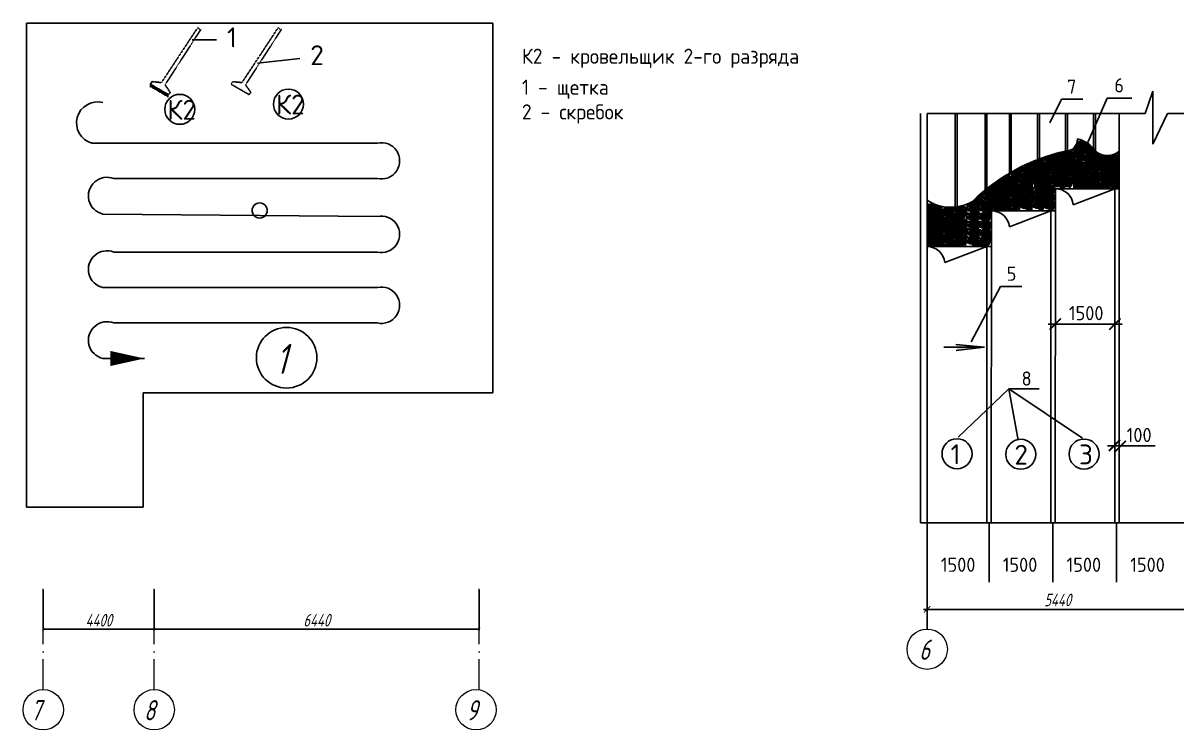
# Model space of a CAD drawing. Header units: millimetres. Extents: x 5763 to 12018931, y 39842 to 3600577.
# Drawn here: x 1130284 to 1176032, y 799623 to 827651 of the extents above; entities that cross this region are included whole.
import ezdxf

# ---------------------------------------------------------------- set-up
doc = ezdxf.new("R2010")
doc.units = ezdxf.units.MM
for name, pattern in [('ACAD_ISO03W100', [30, 12, -18]), ('ACAD_ISO04W100', [30, 24, -3, 0, -3]), ('ACAD_ISO10W100', [18, 12, -3, 0, -3]), ('DASHED', [0.75, 0.5, -0.25])]:
    doc.linetypes.add(name, pattern=pattern)
for name, color, linetype, lineweight in [('0.4', 7, 'Continuous', 40), ('МАР 0.8', 7, 'Continuous', 80), ('Оси', 7, 'ACAD_ISO04W100', 15), ('Основной', 7, 'Continuous', 35)]:
    doc.layers.add(name, color=color, linetype=linetype, lineweight=lineweight)
for name, color, linetype in [('A0-07', 3, 'Continuous'), ('Архитектура', 7, 'Continuous'), ('надколонник', 7, 'Continuous'), ('Размеры', 7, 'Continuous')]:
    doc.layers.add(name, color=color, linetype=linetype)
doc.styles.add('3', font='isocpeur.ttf', dxfattribs={"height": 7})
doc.styles.get("Standard").update_dxf_attribs({"font": 'romans.shx', "width": 0.7, "oblique": 15, "height": 500})
doc.styles.add('VSSP_ROMANS07', font='romans.shx', dxfattribs={"width": 0.7, "oblique": 15, "height": 250})
doc.dimstyles.new('ISO-25', dxfattribs={"dimtxt": 500, "dimasz": 250, "dimexe": 150, "dimexo": 100, "dimgap": 125, "dimtad": 1, "dimtxsty": 'Standard', "dimblk": 'ARCHTICK', "dimcen": 25, "dimdle": 150, "dimadec": 0, "dimazin": 0, "dimtfac": 1, "dimtmove": 0, "dimatfit": 3, "dimfxl": 1, "dimarcsym": 0})
doc.dimstyles.new('Копия ISO-25', dxfattribs={"dimtxt": 250, "dimasz": 100, "dimexe": 50, "dimexo": 50, "dimgap": 100, "dimtad": 1, "dimdec": 0, "dimtxsty": 'Standard', "dimblk": 'ARCHTICK', "dimcen": 50, "dimadec": 0, "dimazin": 0, "dimtfac": 1, "dimtdec": 0, "dimtmove": 0, "dimatfit": 3, "dimldrblk": 'ARCHTICK', "dimfxl": 1, "dimarcsym": 0})

# ---------------------------------------------------------------- blocks, each defined once
blk = doc.blocks.new('_ArchTick')
at = {"color": 0, "linetype": 'ByBlock', "const_width": 0.15}
blk.add_lwpolyline([(-0.5, -0.5), (0.5, 0.5)], dxfattribs=at)
blk = doc.blocks.new('*D444')
at = {"layer": 'Defpoints', "color": 0, "transparency": 16777216}
for p in [(1131084, 805223), (1135484, 805223), (1135484, 803623)]:
    blk.add_point(p, dxfattribs=at)
at = {"layer": 'Архитектура', "color": 0, "lineweight": -2, "transparency": 16777216}
for p, q in [((1131084, 805173), (1131084, 803573)), ((1135484, 805173), (1135484, 803573)), ((1131084, 803623), (1135484, 803623))]:
    blk.add_line(p, q, dxfattribs=at)
at = {"layer": 'Архитектура', "color": 0, "lineweight": -2, "transparency": 16777216, "xscale": 100, "yscale": 100, "zscale": 100, "rotation": 180}
blk.add_blockref('_ArchTick', (1131084, 803623), dxfattribs=at)
at = {"layer": 'Архитектура', "color": 0, "lineweight": -2, "transparency": 16777216, "xscale": 100, "yscale": 100, "zscale": 100}
blk.add_blockref('_ArchTick', (1135484, 803623), dxfattribs=at)
at = {"layer": 'Архитектура', "color": 0, "lineweight": 20, "transparency": 16777216, "insert": (1133284, 803973), "char_height": 500, "attachment_point": 5}
blk.add_mtext('4400', dxfattribs=at)
blk = doc.blocks.new('*D445')
at = {"layer": 'Defpoints', "color": 0, "transparency": 16777216}
for p in [(1135484, 805223), (1148366, 805223), (1148366, 803623)]:
    blk.add_point(p, dxfattribs=at)
at = {"layer": 'Архитектура', "color": 0, "lineweight": -2, "transparency": 16777216}
for p, q in [((1135484, 805173), (1135484, 803573)), ((1148366, 805173), (1148366, 803573)), ((1135484, 803623), (1148366, 803623))]:
    blk.add_line(p, q, dxfattribs=at)
at = {"layer": 'Архитектура', "color": 0, "lineweight": -2, "transparency": 16777216, "xscale": 100, "yscale": 100, "zscale": 100, "rotation": 180}
blk.add_blockref('_ArchTick', (1135484, 803623), dxfattribs=at)
at = {"layer": 'Архитектура', "color": 0, "lineweight": -2, "transparency": 16777216, "xscale": 100, "yscale": 100, "zscale": 100}
blk.add_blockref('_ArchTick', (1148366, 803623), dxfattribs=at)
at = {"layer": 'Архитектура', "color": 0, "lineweight": 20, "transparency": 16777216, "insert": (1141925, 803973), "char_height": 500, "attachment_point": 5}
blk.add_mtext('6440', dxfattribs=at)
blk = doc.blocks.new('*D446')
at = {"color": 0, "lineweight": -2, "transparency": 16777216}
for p, q in [((1165981, 804402), (1177491, 804402)), ((1166131, 803723), (1166131, 804552)), ((1177341, 803723), (1177341, 804552))]:
    blk.add_line(p, q, dxfattribs=at)
at = {"layer": 'Defpoints', "color": 0, "transparency": 16777216}
for p in [(1177341, 804402), (1166131, 803623), (1177341, 803623)]:
    blk.add_point(p, dxfattribs=at)
at = {"color": 0, "lineweight": -2, "transparency": 16777216, "xscale": 250, "yscale": 250, "zscale": 250, "rotation": 180}
blk.add_blockref('_ArchTick', (1166131, 804402), dxfattribs=at)
at = {"color": 0, "lineweight": -2, "transparency": 16777216, "xscale": 250, "yscale": 250, "zscale": 250}
blk.add_blockref('_ArchTick', (1177341, 804402), dxfattribs=at)
at = {"color": 0, "transparency": 16777216, "insert": (1171300, 804777), "char_height": 500, "attachment_point": 5}
blk.add_mtext('5440', dxfattribs=at)

msp = doc.modelspace()

# ---------------------------------------------------------------- hatches: boundary and pattern name
h = msp.add_hatch()
h.set_pattern_fill('AR-RROOF', scale=2.25, style=0)
h.set_pattern_definition([(0, (475701, 865224.07), (125.73, 57.15), [857.25, -114.3, 285.75, -57.15]), (0, (475777.01, 865252.65), (-57.15, 76.0095), [171.45, -18.8595, 342.9, -42.8625]), (0, (475729.574, 865272.65), (297.18, 38.2905), [457.2, -80.01, 228.6, -57.15])])
h.paths.add_polyline_path([(1172627.24873, 822678.82244), (1171339.8809, 822513.48473), (1171319.99903, 822140.60819), (1172354.99917, 822182.35496), (1172525.99873, 822154.57244), (1172752.66048, 822136.57254), (1172858.99903, 822314.32281), (1172845.49903, 822429.07281), (1173041.24873, 822411.07244)])
h = msp.add_hatch()
h.set_pattern_fill('AR-RROOF', scale=2.25, style=0)
h.set_pattern_definition([(0, (475420.69, 865498.57), (125.73, 57.15), [857.25, -114.3, 285.75, -57.15]), (0, (475496.7, 865527.15), (-57.15, 76.0095), [171.45, -18.8595, 342.9, -42.8625]), (0, (475449.265, 865547.15), (297.18, 38.2905), [457.2, -80.01, 228.6, -57.15])])
h.paths.add_polyline_path([(1172436.65326, 822900.71946), (1172046.38057, 822800.01108), (1171895.99873, 822622.57244), (1172074.68978, 822456.85496), (1172074.68978, 822554.99255), (1172472.35109, 822411.07254), (1172578.68963, 822588.82281), (1172764.49873, 822600.07244), (1172444.3442, 822897.92542)])
h = msp.add_hatch()
h.set_pattern_fill('AR-RROOF', scale=2.25, style=0)
h.set_pattern_definition([(0, (475465.69, 865800.07), (125.73, 57.15), [857.25, -114.3, 285.75, -57.15]), (0, (475541.7, 865828.65), (-57.15, 76.0095), [171.45, -18.8595, 342.9, -42.8625]), (0, (475494.265, 865848.65), (297.18, 38.2905), [457.2, -80.01, 228.6, -57.15])])
h.paths.add_polyline_path([(1172340.18963, 822960.07245), (1172085.2851, 822992.54159), (1172071.4987, 822728.63418), (1172119.68978, 822705.82245), (1172119.68978, 822703.57245), (1172389.68963, 822712.57218), (1172396.43963, 822894.82245), (1172391.93963, 822946.57245), (1172378.43963, 822948.82245)])
h = msp.add_hatch()
h.set_pattern_fill('AR-RROOF', scale=2.25, style=0)
h.set_pattern_definition([(0, (473440.69, 864870.82), (125.73, 57.15), [857.25, -114.3, 285.75, -57.15]), (0, (473516.7, 864899.4), (-57.15, 76.0095), [171.45, -18.8595, 342.9, -42.8625]), (0, (473469.265, 864919.4), (297.18, 38.2905), [457.2, -80.01, 228.6, -57.15])])
h.paths.add_polyline_path([(1170377.24873, 822168.07244), (1170060.2851, 822063.29159), (1170046.4987, 821799.38418), (1170094.68978, 821776.57245), (1170094.68978, 821774.32245), (1170364.68963, 821783.32218), (1170371.43963, 821965.57245), (1170366.93963, 822017.32245), (1170353.43963, 822019.57245)])
h = msp.add_hatch()
h.set_pattern_fill('AR-RROOF', scale=2.25, style=0)
h.set_pattern_definition([(0, (474756, 864202.57), (125.73, 57.15), [857.25, -114.3, 285.75, -57.15]), (0, (474832.01, 864231.15), (-57.15, 76.0095), [171.45, -18.8595, 342.9, -42.8625]), (0, (474784.574, 864251.15), (297.18, 38.2905), [457.2, -80.01, 228.6, -57.15])])
h.paths.add_polyline_path([(1171901.23529, 822193.21361), (1170374.99903, 822191.03744), (1170374.99903, 821119.10819), (1171409.99917, 821160.85496), (1171409.99917, 821258.99255), (1171807.66048, 821115.07254), (1171913.99903, 821292.82281), (1171900.49903, 821407.57281), (1171954.49903, 821592.07281)])
h = msp.add_hatch()
h.set_pattern_fill('AR-RROOF', scale=2.25, style=0)
h.set_pattern_definition([(0, (474408.19, 865246.57), (125.73, 57.15), [857.25, -114.3, 285.75, -57.15]), (0, (474484.2, 865275.15), (-57.15, 76.0095), [171.45, -18.8595, 342.9, -42.8625]), (0, (474436.765, 865295.15), (297.18, 38.2905), [457.2, -80.01, 228.6, -57.15])])
h.paths.add_polyline_path([(1171340.24873, 822492.07244), (1170428.99873, 822190.57244), (1171013.9987, 822175.13418), (1171062.18978, 822152.32245), (1171062.18978, 822150.07245), (1171332.18963, 822159.07218), (1171338.93963, 822341.32245), (1171334.43963, 822393.07245), (1171320.93963, 822395.32245)])
h = msp.add_hatch()
h.set_pattern_fill('AR-RROOF', scale=2.25, style=0)
h.set_pattern_definition([(0, (476299.5, 864171.07), (125.73, 57.15), [857.25, -114.3, 285.75, -57.15]), (0, (476375.51, 864199.65), (-57.15, 76.0095), [171.45, -18.8595, 342.9, -42.8625]), (0, (476328.074, 864219.65), (297.18, 38.2905), [457.2, -80.01, 228.6, -57.15])])
h.paths.add_polyline_path([(1173444.73529, 822161.71361), (1171918.49903, 822159.53744), (1171918.49903, 821087.60819), (1172953.49917, 821129.35496), (1173113.24873, 821110.57244), (1173351.16048, 821083.57254), (1173457.49903, 821261.32281), (1173443.99903, 821376.07281), (1173497.99903, 821560.57281)])
h = msp.add_hatch()
h.set_pattern_fill('AR-RROOF', scale=2.25, style=0)
h.set_pattern_definition([(0, (476165.44, 865116.07), (125.73, 57.15), [857.25, -114.3, 285.75, -57.15]), (0, (476241.45, 865144.65), (-57.15, 76.0095), [171.45, -18.8595, 342.9, -42.8625]), (0, (476194.015, 865164.65), (297.18, 38.2905), [457.2, -80.01, 228.6, -57.15])])
h.paths.add_polyline_path([(1173308.9987, 822375.61686), (1172791.13057, 822417.51108), (1172771.2487, 822044.63454), (1172819.43978, 822074.35496), (1172819.43978, 822172.49255), (1173217.10109, 822028.57254), (1173323.43963, 822206.32281), (1173309.93963, 822321.07281), (1173316.68963, 822372.82281)])
h = msp.add_hatch()
h.set_pattern_fill('AR-RROOF', scale=2.25, style=0)
h.set_pattern_definition([(0, (476689.69, 865221.82), (125.73, 57.15), [857.25, -114.3, 285.75, -57.15]), (0, (476765.7, 865250.4), (-57.15, 76.0095), [171.45, -18.8595, 342.9, -42.8625]), (0, (476718.265, 865270.4), (297.18, 38.2905), [457.2, -80.01, 228.6, -57.15])])
h.paths.add_polyline_path([(1173564.18963, 822381.82245), (1173309.2851, 822414.29159), (1173295.4987, 822150.38418), (1173343.68978, 822127.57245), (1173343.68978, 822125.32245), (1173613.68963, 822134.32218), (1173620.43963, 822316.57245), (1173615.93963, 822368.32245), (1173602.43963, 822370.57245)])
h = msp.add_hatch()
h.set_pattern_fill('AR-RROOF', scale=2.25, style=0)
h.set_pattern_definition([(0, (476806.69, 864996.82), (125.73, 57.15), [857.25, -114.3, 285.75, -57.15]), (0, (476882.7, 865025.4), (-57.15, 76.0095), [171.45, -18.8595, 342.9, -42.8625]), (0, (476835.265, 865045.4), (297.18, 38.2905), [457.2, -80.01, 228.6, -57.15])])
h.paths.add_polyline_path([(1173681.18963, 822156.82245), (1173426.2851, 822189.29159), (1173412.4987, 821925.38418), (1173460.68978, 821902.57245), (1173460.68978, 821900.32245), (1173730.68963, 821909.32218), (1173737.43963, 822091.57245), (1173732.93963, 822143.32245), (1173719.43963, 822145.57245)])
h = msp.add_hatch()
h.set_pattern_fill('AR-RROOF', scale=2.25, style=0)
h.set_pattern_definition([(0, (476970.94, 865242.07), (125.73, 57.15), [857.25, -114.3, 285.75, -57.15]), (0, (477046.95, 865270.65), (-57.15, 76.0095), [171.45, -18.8595, 342.9, -42.8625]), (0, (476999.515, 865290.65), (297.18, 38.2905), [457.2, -80.01, 228.6, -57.15])])
h.paths.add_polyline_path([(1173701.62373, 822542.69744), (1173477.74873, 822411.07244), (1173635.24873, 822249.07244), (1173624.93978, 822147.82245), (1173624.93978, 822145.57245), (1173728.62373, 822153.44731), (1173735.37373, 822335.69758), (1173736.49873, 822381.82244), (1173739.87373, 822531.44744)])
h = msp.add_hatch()
h.set_pattern_fill('AR-RROOF', scale=2.25, style=0)
h.set_pattern_definition([(0, (472398.94, 864301.57), (125.73, 57.15), [857.25, -114.3, 285.75, -57.15]), (0, (472474.95, 864330.15), (-57.15, 76.0095), [171.45, -18.8595, 342.9, -42.8625]), (0, (472427.515, 864350.15), (297.18, 38.2905), [457.2, -80.01, 228.6, -57.15])])
h.paths.add_polyline_path([(1168790.99873, 821290.57244), (1169004.7487, 821230.13418), (1169052.93978, 821207.32245), (1169052.93978, 821205.07245), (1169322.93963, 821214.07218), (1169329.68963, 821396.32245), (1169325.18963, 821448.07245), (1169515.49873, 821758.57244)])
h = msp.add_hatch()
h.set_pattern_fill('AR-RROOF', scale=2.25, style=0)
h.set_pattern_definition([(0, (472902.94, 864607.57), (125.73, 57.15), [857.25, -114.3, 285.75, -57.15]), (0, (472978.95, 864636.15), (-57.15, 76.0095), [171.45, -18.8595, 342.9, -42.8625]), (0, (472931.515, 864656.15), (297.18, 38.2905), [457.2, -80.01, 228.6, -57.15])])
h.paths.add_polyline_path([(1170066.74873, 822030.82244), (1169461.64193, 821739.77614), (1169447.85553, 821475.86874), (1169556.93978, 821513.32245), (1169556.93978, 821511.07245), (1169826.93963, 821520.07218), (1169833.68963, 821702.32245), (1169829.18963, 821754.07245), (1170039.74873, 821841.82244)])
h = msp.add_hatch()
h.set_pattern_fill('AR-RROOF', scale=2.25, style=0)
h.set_pattern_definition([(0, (473229.19, 864537.82), (125.73, 57.15), [857.25, -114.3, 285.75, -57.15]), (0, (473305.2, 864566.4), (-57.15, 76.0095), [171.45, -18.8595, 342.9, -42.8625]), (0, (473257.765, 864586.4), (297.18, 38.2905), [457.2, -80.01, 228.6, -57.15])])
h.paths.add_polyline_path([(1170372.7487, 821797.36686), (1169854.88057, 821839.26108), (1169834.9987, 821466.38454), (1169883.18978, 821496.10496), (1169883.18978, 821594.24255), (1170365.99873, 821364.82244), (1170387.18963, 821628.07281), (1170373.68963, 821742.82281), (1170380.43963, 821794.57281)])
h = msp.add_hatch()
h.set_pattern_fill('AR-RROOF', scale=2.25, style=0)
h.set_pattern_definition([(0, (476811.19, 864605.32), (125.73, 57.15), [857.25, -114.3, 285.75, -57.15]), (0, (476887.2, 864633.9), (-57.15, 76.0095), [171.45, -18.8595, 342.9, -42.8625]), (0, (476839.765, 864653.9), (297.18, 38.2905), [457.2, -80.01, 228.6, -57.15])])
h.paths.add_polyline_path([(1173685.68963, 821765.32245), (1173430.7851, 821797.79159), (1173416.9987, 821533.88418), (1173465.18978, 821511.07245), (1173465.18978, 821508.82245), (1173735.18963, 821517.82218), (1173741.93963, 821700.07245), (1173737.43963, 821751.82245), (1173723.93963, 821754.07245)])
h = msp.add_hatch()
h.set_pattern_fill('AR-RROOF', scale=2.25, style=0)
h.set_pattern_definition([(0, (476815.69, 864776.32), (125.73, 57.15), [857.25, -114.3, 285.75, -57.15]), (0, (476891.7, 864804.9), (-57.15, 76.0095), [171.45, -18.8595, 342.9, -42.8625]), (0, (476844.265, 864824.9), (297.18, 38.2905), [457.2, -80.01, 228.6, -57.15])])
h.paths.add_polyline_path([(1173690.18963, 821936.32245), (1173435.2851, 821968.79159), (1173421.4987, 821704.88418), (1173469.68978, 821682.07245), (1173469.68978, 821679.82245), (1173739.68963, 821688.82218), (1173746.43963, 821871.07245), (1173741.93963, 821922.82245), (1173728.43963, 821925.07245)])
h = msp.add_hatch()
h.set_pattern_fill('AR-RROOF', scale=2.25, style=0)
h.set_pattern_definition([(0, (471890.44, 863952.82), (125.73, 57.15), [857.25, -114.3, 285.75, -57.15]), (0, (471966.45, 863981.4), (-57.15, 76.0095), [171.45, -18.8595, 342.9, -42.8625]), (0, (471919.015, 864001.4), (297.18, 38.2905), [457.2, -80.01, 228.6, -57.15])])
h.paths.add_polyline_path([(1168772.99873, 821265.82244), (1168493.99873, 821058.82244), (1168496.2487, 820881.38418), (1168544.43978, 820858.57245), (1168544.43978, 820856.32245), (1168814.43963, 820865.32218), (1168821.18963, 821047.57245), (1168752.74873, 821205.07244), (1168803.18963, 821101.57245)])
h = msp.add_hatch()
h.set_pattern_fill('AR-RROOF', scale=2.25, style=0)
h.set_pattern_definition([(0, (473160.75, 863293.57), (125.73, 57.15), [857.25, -114.3, 285.75, -57.15]), (0, (473236.76, 863322.15), (-57.15, 76.0095), [171.45, -18.8595, 342.9, -42.8625]), (0, (473189.324, 863342.15), (297.18, 38.2905), [457.2, -80.01, 228.6, -57.15])])
h.paths.add_polyline_path([(1170305.98529, 821284.21361), (1168779.74903, 821282.03744), (1168779.74903, 820210.10819), (1169814.74917, 820251.85496), (1169814.74917, 820349.99255), (1170212.41048, 820206.07254), (1170318.74903, 820383.82281), (1170305.24903, 820498.57281), (1170359.24903, 820683.07281)])
h = msp.add_hatch()
h.set_pattern_fill('AR-RROOF', scale=2.25, style=0)
h.set_pattern_definition([(0, (472605.94, 864261.07), (125.73, 57.15), [857.25, -114.3, 285.75, -57.15]), (0, (472681.95, 864289.65), (-57.15, 76.0095), [171.45, -18.8595, 342.9, -42.8625]), (0, (472634.515, 864309.65), (297.18, 38.2905), [457.2, -80.01, 228.6, -57.15])])
h.paths.add_polyline_path([(1169749.4987, 821520.61686), (1169231.63057, 821562.51108), (1169211.7487, 821189.63454), (1169259.93978, 821219.35496), (1169259.93978, 821317.49255), (1169657.60109, 821173.57254), (1169763.93963, 821351.32281), (1169750.43963, 821466.07281), (1169757.18963, 821517.82281)])
h = msp.add_hatch()
h.set_pattern_fill('AR-RROOF', scale=2.25, style=0)
h.set_pattern_definition([(0, (473134.69, 864279.07), (125.73, 57.15), [857.25, -114.3, 285.75, -57.15]), (0, (473210.7, 864307.65), (-57.15, 76.0095), [171.45, -18.8595, 342.9, -42.8625]), (0, (473163.265, 864327.65), (297.18, 38.2905), [457.2, -80.01, 228.6, -57.15])])
h.paths.add_polyline_path([(1170278.2487, 821538.61686), (1169760.38057, 821580.51108), (1169740.4987, 821207.63454), (1169788.68978, 821237.35496), (1169788.68978, 821335.49255), (1170186.35109, 821191.57254), (1170368.24873, 821268.07244), (1170279.18963, 821484.07281), (1170285.93963, 821535.82281)])
h = msp.add_hatch()
h.set_pattern_fill('AR-RROOF', scale=2.25, style=0)
h.set_pattern_definition([(0, (474513.94, 864159.82), (125.73, 57.15), [857.25, -114.3, 285.75, -57.15]), (0, (474589.95, 864188.4), (-57.15, 76.0095), [171.45, -18.8595, 342.9, -42.8625]), (0, (474542.515, 864208.4), (297.18, 38.2905), [457.2, -80.01, 228.6, -57.15])])
h.paths.add_polyline_path([(1171657.4987, 821419.36686), (1171139.63057, 821461.26108), (1171119.7487, 821088.38454), (1171167.93978, 821118.10496), (1171167.93978, 821216.24255), (1171565.60109, 821072.32254), (1171671.93963, 821250.07281), (1171658.43963, 821364.82281), (1171665.18963, 821416.57281)])
h = msp.add_hatch()
h.set_pattern_fill('AR-RROOF', scale=2.25, style=0)
h.set_pattern_definition([(0, (476804.44, 864184.57), (125.73, 57.15), [857.25, -114.3, 285.75, -57.15]), (0, (476880.45, 864213.15), (-57.15, 76.0095), [171.45, -18.8595, 342.9, -42.8625]), (0, (476833.015, 864233.15), (297.18, 38.2905), [457.2, -80.01, 228.6, -57.15])])
h.paths.add_polyline_path([(1173678.93963, 821344.57245), (1173424.0351, 821377.04159), (1173410.2487, 821113.13418), (1173458.43978, 821090.32245), (1173458.43978, 821088.07245), (1173728.43963, 821097.07218), (1173735.18963, 821279.32245), (1173730.68963, 821331.07245), (1173717.18963, 821333.32245)])
h = msp.add_hatch()
h.set_pattern_fill('AR-RROOF', scale=2.25, style=0)
h.set_pattern_definition([(0, (476808.94, 864375.82), (125.73, 57.15), [857.25, -114.3, 285.75, -57.15]), (0, (476884.95, 864404.4), (-57.15, 76.0095), [171.45, -18.8595, 342.9, -42.8625]), (0, (476837.515, 864424.4), (297.18, 38.2905), [457.2, -80.01, 228.6, -57.15])])
h.paths.add_polyline_path([(1173683.43963, 821535.82245), (1173428.5351, 821568.29159), (1173414.7487, 821304.38418), (1173462.93978, 821281.57245), (1173462.93978, 821279.32245), (1173732.93963, 821288.32218), (1173739.68963, 821470.57245), (1173735.18963, 821522.32245), (1173721.68963, 821524.57245)])
h = msp.add_hatch()
h.set_pattern_fill('AR-RROOF', scale=2.25, style=0)
h.set_pattern_definition([(0, (471390.94, 863516.32), (125.73, 57.15), [857.25, -114.3, 285.75, -57.15]), (0, (471466.95, 863544.9), (-57.15, 76.0095), [171.45, -18.8595, 342.9, -42.8625]), (0, (471419.515, 863564.9), (297.18, 38.2905), [457.2, -80.01, 228.6, -57.15])])
h.paths.add_polyline_path([(1168311.74873, 820917.07244), (1167974.24873, 820615.57244), (1167996.7487, 820444.88418), (1168044.93978, 820422.07245), (1168044.93978, 820419.82245), (1168314.93963, 820428.82218), (1168321.68963, 820611.07245), (1168317.18963, 820662.82245), (1168303.68963, 820665.07245)])
h = msp.add_hatch()
h.set_pattern_fill('AR-RROOF', scale=2.25, style=0)
h.set_pattern_definition([(0, (471694.69, 863615.32), (125.73, 57.15), [857.25, -114.3, 285.75, -57.15]), (0, (471770.7, 863643.9), (-57.15, 76.0095), [171.45, -18.8595, 342.9, -42.8625]), (0, (471723.265, 863663.9), (297.18, 38.2905), [457.2, -80.01, 228.6, -57.15])])
h.paths.add_polyline_path([(1168509.74873, 821074.57244), (1168320.38057, 820916.76108), (1168300.4987, 820543.88454), (1168348.68978, 820573.60496), (1168348.68978, 820671.74255), (1168746.35109, 820527.82254), (1168852.68963, 820705.57281), (1168839.18963, 820820.32281), (1168845.93963, 820872.07281)])
h = msp.add_hatch()
h.set_pattern_fill('AR-RROOF', scale=2.25, style=0)
h.set_pattern_definition([(0, (473658.94, 863581.57), (125.73, 57.15), [857.25, -114.3, 285.75, -57.15]), (0, (473734.95, 863610.15), (-57.15, 76.0095), [171.45, -18.8595, 342.9, -42.8625]), (0, (473687.515, 863630.15), (297.18, 38.2905), [457.2, -80.01, 228.6, -57.15])])
h.paths.add_polyline_path([(1170802.4987, 820841.11686), (1170284.63057, 820883.01108), (1170264.7487, 820510.13454), (1170312.93978, 820539.85496), (1170312.93978, 820637.99255), (1170710.60109, 820494.07254), (1170816.93963, 820671.82281), (1170803.43963, 820786.57281), (1170810.18963, 820838.32281)])
h = msp.add_hatch()
h.set_pattern_fill('AR-RROOF', scale=2.25, style=0)
h.set_pattern_definition([(0, (473672.44, 863853.82), (125.73, 57.15), [857.25, -114.3, 285.75, -57.15]), (0, (473748.45, 863882.4), (-57.15, 76.0095), [171.45, -18.8595, 342.9, -42.8625]), (0, (473701.015, 863902.4), (297.18, 38.2905), [457.2, -80.01, 228.6, -57.15])])
h.paths.add_polyline_path([(1170815.9987, 821113.36686), (1170298.13057, 821155.26108), (1170278.2487, 820782.38454), (1170326.43978, 820812.10496), (1170326.43978, 820910.24255), (1170724.10109, 820766.32254), (1170830.43963, 820944.07281), (1170816.93963, 821058.82281), (1170823.68963, 821110.57281)])
h = msp.add_hatch()
h.set_pattern_fill('AR-RROOF', scale=2.25, style=0)
h.set_pattern_definition([(0, (474048.19, 863862.82), (125.73, 57.15), [857.25, -114.3, 285.75, -57.15]), (0, (474124.2, 863891.4), (-57.15, 76.0095), [171.45, -18.8595, 342.9, -42.8625]), (0, (474076.765, 863911.4), (297.18, 38.2905), [457.2, -80.01, 228.6, -57.15])])
h.paths.add_polyline_path([(1171191.7487, 821122.36686), (1170673.88057, 821164.26108), (1170653.9987, 820791.38454), (1170702.18978, 820821.10496), (1170702.18978, 820919.24255), (1171099.85109, 820775.32254), (1171206.18963, 820953.07281), (1171192.68963, 821067.82281), (1171199.43963, 821119.57281)])
h = msp.add_hatch()
h.set_pattern_fill('AR-RROOF', scale=2.25, style=0)
h.set_pattern_definition([(0, (474048.19, 863577.07), (125.73, 57.15), [857.25, -114.3, 285.75, -57.15]), (0, (474124.2, 863605.65), (-57.15, 76.0095), [171.45, -18.8595, 342.9, -42.8625]), (0, (474076.765, 863625.65), (297.18, 38.2905), [457.2, -80.01, 228.6, -57.15])])
h.paths.add_polyline_path([(1171191.7487, 820836.61686), (1170673.88057, 820878.51108), (1170653.9987, 820505.63454), (1170702.18978, 820535.35496), (1170702.18978, 820633.49255), (1171099.85109, 820489.57254), (1171206.18963, 820667.32281), (1171192.68963, 820782.07281), (1171199.43963, 820833.82281)])
h = msp.add_hatch()
h.set_pattern_fill('AR-RROOF', scale=2.25, style=0)
h.set_pattern_definition([(0, (469523.44, 863311.57), (125.73, 57.15), [857.25, -114.3, 285.75, -57.15]), (0, (469599.45, 863340.15), (-57.15, 76.0095), [171.45, -18.8595, 342.9, -42.8625]), (0, (469552.015, 863360.15), (297.18, 38.2905), [457.2, -80.01, 228.6, -57.15])])
h.paths.add_polyline_path([(1166397.93963, 820471.57245), (1166143.0351, 820504.04159), (1166129.2487, 820240.13418), (1166177.43978, 820217.32245), (1166177.43978, 820215.07245), (1166447.43963, 820224.07218), (1166454.18963, 820406.32245), (1166449.68963, 820458.07245), (1166436.18963, 820460.32245)])
h = msp.add_hatch()
h.set_pattern_fill('AR-RROOF', scale=2.25, style=0)
h.set_pattern_definition([(0, (470517, 862940.32), (125.73, 57.15), [857.25, -114.3, 285.75, -57.15]), (0, (470593.01, 862968.9), (-57.15, 76.0095), [171.45, -18.8595, 342.9, -42.8625]), (0, (470545.574, 862988.9), (297.18, 38.2905), [457.2, -80.01, 228.6, -57.15])])
h.paths.add_polyline_path([(1167593.99873, 820381.57244), (1166155.8809, 820229.73473), (1166135.99903, 819856.85819), (1167148.49873, 819868.57244), (1167328.49873, 819864.07244), (1167568.66048, 819852.82254), (1167674.99903, 820030.57281), (1167661.49903, 820145.32281), (1167715.49903, 820329.82281)])
h = msp.add_hatch()
h.set_pattern_fill('AR-RROOF', scale=2.25, style=0)
h.set_pattern_definition([(0, (469804.69, 863230.57), (125.73, 57.15), [857.25, -114.3, 285.75, -57.15]), (0, (469880.7, 863259.15), (-57.15, 76.0095), [171.45, -18.8595, 342.9, -42.8625]), (0, (469833.265, 863279.15), (297.18, 38.2905), [457.2, -80.01, 228.6, -57.15])])
h.paths.add_polyline_path([(1166679.18963, 820390.57245), (1166424.2851, 820423.04159), (1166410.4987, 820159.13418), (1166458.68978, 820136.32245), (1166458.68978, 820134.07245), (1166728.68963, 820143.07218), (1166735.43963, 820325.32245), (1166730.93963, 820377.07245), (1166717.43963, 820379.32245)])
h = msp.add_hatch()
h.set_pattern_fill('AR-RROOF', scale=2.25, style=0)
h.set_pattern_definition([(0, (471066.94, 863160.82), (125.73, 57.15), [857.25, -114.3, 285.75, -57.15]), (0, (471142.95, 863189.4), (-57.15, 76.0095), [171.45, -18.8595, 342.9, -42.8625]), (0, (471095.515, 863209.4), (297.18, 38.2905), [457.2, -80.01, 228.6, -57.15])])
h.paths.add_polyline_path([(1167983.24873, 820590.82244), (1167692.63057, 820462.26108), (1167672.7487, 820089.38454), (1167720.93978, 820119.10496), (1167720.93978, 820217.24255), (1168118.60109, 820073.32254), (1168224.93963, 820251.07281), (1168211.43963, 820365.82281), (1168218.18963, 820417.57281)])
h = msp.add_hatch()
h.set_pattern_fill('AR-RROOF', scale=2.25, style=0)
h.set_pattern_definition([(0, (471555.19, 863167.57), (125.73, 57.15), [857.25, -114.3, 285.75, -57.15]), (0, (471631.2, 863196.15), (-57.15, 76.0095), [171.45, -18.8595, 342.9, -42.8625]), (0, (471583.765, 863216.15), (297.18, 38.2905), [457.2, -80.01, 228.6, -57.15])])
h.paths.add_polyline_path([(1168698.7487, 820427.11686), (1168180.88057, 820469.01108), (1168160.9987, 820096.13454), (1168209.18978, 820125.85496), (1168209.18978, 820223.99255), (1168606.85109, 820080.07254), (1168713.18963, 820257.82281), (1168699.68963, 820372.57281), (1168706.43963, 820424.32281)])
h = msp.add_hatch()
h.set_pattern_fill('AR-RROOF', scale=2.25, style=0)
h.set_pattern_definition([(0, (471694.69, 863320.57), (125.73, 57.15), [857.25, -114.3, 285.75, -57.15]), (0, (471770.7, 863349.15), (-57.15, 76.0095), [171.45, -18.8595, 342.9, -42.8625]), (0, (471723.265, 863369.15), (297.18, 38.2905), [457.2, -80.01, 228.6, -57.15])])
h.paths.add_polyline_path([(1168838.2487, 820580.11686), (1168320.38057, 820622.01108), (1168300.4987, 820249.13454), (1168348.68978, 820278.85496), (1168348.68978, 820376.99255), (1168746.35109, 820233.07254), (1168852.68963, 820410.82281), (1168839.18963, 820525.57281), (1168845.93963, 820577.32281)])
h = msp.add_hatch()
h.set_pattern_fill('AR-RROOF', scale=2.25, style=0)
h.set_pattern_definition([(0, (473649.94, 863300.32), (125.73, 57.15), [857.25, -114.3, 285.75, -57.15]), (0, (473725.95, 863328.9), (-57.15, 76.0095), [171.45, -18.8595, 342.9, -42.8625]), (0, (473678.515, 863348.9), (297.18, 38.2905), [457.2, -80.01, 228.6, -57.15])])
h.paths.add_polyline_path([(1170793.4987, 820559.86686), (1170275.63057, 820601.76108), (1170255.7487, 820228.88454), (1170303.93978, 820258.60496), (1170303.93978, 820356.74255), (1170701.60109, 820212.82254), (1170807.93963, 820390.57281), (1170794.43963, 820505.32281), (1170801.18963, 820557.07281)])
h = msp.add_hatch()
h.set_pattern_fill('AR-RROOF', scale=2.25, style=0)
h.set_pattern_definition([(0, (474057.19, 863295.82), (125.73, 57.15), [857.25, -114.3, 285.75, -57.15]), (0, (474133.2, 863324.4), (-57.15, 76.0095), [171.45, -18.8595, 342.9, -42.8625]), (0, (474085.765, 863344.4), (297.18, 38.2905), [457.2, -80.01, 228.6, -57.15])])
h.paths.add_polyline_path([(1171200.7487, 820555.36686), (1170682.88057, 820597.26108), (1170662.9987, 820224.38454), (1170711.18978, 820254.10496), (1170711.18978, 820352.24255), (1171108.85109, 820208.32254), (1171215.18963, 820386.07281), (1171201.68963, 820500.82281), (1171208.43963, 820552.57281)])
h = msp.add_hatch()
h.set_pattern_fill('AR-RROOF', scale=2.25, style=0)
h.set_pattern_definition([(0, (470512.5, 861878.32), (125.73, 57.15), [857.25, -114.3, 285.75, -57.15]), (0, (470588.51, 861906.9), (-57.15, 76.0095), [171.45, -18.8595, 342.9, -42.8625]), (0, (470541.074, 861926.9), (297.18, 38.2905), [457.2, -80.01, 228.6, -57.15])])
h.paths.add_polyline_path([(1167657.73529, 819868.96361), (1166131.49903, 819866.78744), (1166131.49903, 818794.85819), (1167166.49917, 818836.60496), (1167303.74873, 818815.57244), (1167564.16048, 818790.82254), (1167670.49903, 818968.57281), (1167656.99903, 819083.32281), (1167710.99903, 819267.82281)])
h = msp.add_hatch()
h.set_pattern_fill('AR-RROOF', scale=2.25, style=0)
h.set_pattern_definition([(0, (471044.44, 862834.57), (125.73, 57.15), [857.25, -114.3, 285.75, -57.15]), (0, (471120.45, 862863.15), (-57.15, 76.0095), [171.45, -18.8595, 342.9, -42.8625]), (0, (471073.015, 862883.15), (297.18, 38.2905), [457.2, -80.01, 228.6, -57.15])])
h.paths.add_polyline_path([(1168187.9987, 820094.11686), (1167670.13057, 820136.01108), (1167650.2487, 819763.13454), (1167698.43978, 819792.85496), (1167698.43978, 819890.99255), (1168096.10109, 819747.07254), (1168202.43963, 819924.82281), (1168188.93963, 820039.57281), (1168195.68963, 820091.32281)])
h = msp.add_hatch()
h.set_pattern_fill('AR-RROOF', scale=2.25, style=0)
h.set_pattern_definition([(0, (471053.44, 862524.07), (125.73, 57.15), [857.25, -114.3, 285.75, -57.15]), (0, (471129.45, 862552.65), (-57.15, 76.0095), [171.45, -18.8595, 342.9, -42.8625]), (0, (471082.015, 862572.65), (297.18, 38.2905), [457.2, -80.01, 228.6, -57.15])])
h.paths.add_polyline_path([(1168196.9987, 819783.61686), (1167679.13057, 819825.51108), (1167659.2487, 819452.63454), (1167707.43978, 819482.35496), (1167707.43978, 819580.49255), (1168105.10109, 819436.57254), (1168211.43963, 819614.32281), (1168197.93963, 819729.07281), (1168204.68963, 819780.82281)])
h = msp.add_hatch()
h.set_pattern_fill('AR-RROOF', scale=2.25, style=0)
h.set_pattern_definition([(0, (471505.69, 862839.07), (125.73, 57.15), [857.25, -114.3, 285.75, -57.15]), (0, (471581.7, 862867.65), (-57.15, 76.0095), [171.45, -18.8595, 342.9, -42.8625]), (0, (471534.265, 862887.65), (297.18, 38.2905), [457.2, -80.01, 228.6, -57.15])])
h.paths.add_polyline_path([(1168649.2487, 820098.61686), (1168131.38057, 820140.51108), (1168111.4987, 819767.63454), (1168159.68978, 819797.35496), (1168159.68978, 819895.49255), (1168557.35109, 819751.57254), (1168663.68963, 819929.32281), (1168650.18963, 820044.07281), (1168656.93963, 820095.82281)])
h = msp.add_hatch()
h.set_pattern_fill('AR-RROOF', scale=2.25, style=0)
h.set_pattern_definition([(0, (471066.94, 862211.32), (125.73, 57.15), [857.25, -114.3, 285.75, -57.15]), (0, (471142.95, 862239.9), (-57.15, 76.0095), [171.45, -18.8595, 342.9, -42.8625]), (0, (471095.515, 862259.9), (297.18, 38.2905), [457.2, -80.01, 228.6, -57.15])])
h.paths.add_polyline_path([(1168210.4987, 819470.86686), (1167692.63057, 819512.76108), (1167672.7487, 819139.88454), (1167720.93978, 819169.60496), (1167720.93978, 819267.74255), (1168118.60109, 819123.82254), (1168224.93963, 819301.57281), (1168211.43963, 819416.32281), (1168218.18963, 819468.07281)])
h = msp.add_hatch()
h.set_pattern_fill('AR-RROOF', scale=2.25, style=0)
h.set_pattern_definition([(0, (471523.69, 862508.32), (125.73, 57.15), [857.25, -114.3, 285.75, -57.15]), (0, (471599.7, 862536.9), (-57.15, 76.0095), [171.45, -18.8595, 342.9, -42.8625]), (0, (471552.265, 862556.9), (297.18, 38.2905), [457.2, -80.01, 228.6, -57.15])])
h.paths.add_polyline_path([(1168667.2487, 819767.86686), (1168149.38057, 819809.76108), (1168129.4987, 819436.88454), (1168177.68978, 819466.60496), (1168177.68978, 819564.74255), (1168575.35109, 819420.82254), (1168681.68963, 819598.57281), (1168668.18963, 819713.32281), (1168674.93963, 819765.07281)])
h = msp.add_hatch()
h.set_pattern_fill('AR-RROOF', scale=2.25, style=0)
h.set_pattern_definition([(0, (471537.19, 862177.57), (125.73, 57.15), [857.25, -114.3, 285.75, -57.15]), (0, (471613.2, 862206.15), (-57.15, 76.0095), [171.45, -18.8595, 342.9, -42.8625]), (0, (471565.765, 862226.15), (297.18, 38.2905), [457.2, -80.01, 228.6, -57.15])])
h.paths.add_polyline_path([(1168680.7487, 819437.11686), (1168162.88057, 819479.01108), (1168142.9987, 819106.13454), (1168191.18978, 819135.85496), (1168191.18978, 819233.99255), (1168588.85109, 819090.07254), (1168695.18963, 819267.82281), (1168681.68963, 819382.57281), (1168688.43963, 819434.32281)])
h = msp.add_hatch()
h.set_pattern_fill('AR-RROOF', scale=2.25, style=0)
h.set_pattern_definition([(0, (471017.44, 861894.07), (125.73, 57.15), [857.25, -114.3, 285.75, -57.15]), (0, (471093.45, 861922.65), (-57.15, 76.0095), [171.45, -18.8595, 342.9, -42.8625]), (0, (471046.015, 861942.65), (297.18, 38.2905), [457.2, -80.01, 228.6, -57.15])])
h.paths.add_polyline_path([(1168160.9987, 819153.61686), (1167643.13057, 819195.51108), (1167623.2487, 818822.63454), (1167671.43978, 818852.35496), (1167671.43978, 818950.49255), (1168069.10109, 818806.57254), (1168175.43963, 818984.32281), (1168161.93963, 819099.07281), (1168168.68963, 819150.82281)])
h = msp.add_hatch()
h.set_pattern_fill('AR-RROOF', scale=2.25, style=0)
h.set_pattern_definition([(0, (471492.19, 861876.07), (125.73, 57.15), [857.25, -114.3, 285.75, -57.15]), (0, (471568.2, 861904.65), (-57.15, 76.0095), [171.45, -18.8595, 342.9, -42.8625]), (0, (471520.765, 861924.65), (297.18, 38.2905), [457.2, -80.01, 228.6, -57.15])])
h.paths.add_polyline_path([(1168635.7487, 819135.61686), (1168117.88057, 819177.51108), (1168097.9987, 818804.63454), (1168146.18978, 818834.35496), (1168295.99873, 818815.57244), (1168543.85109, 818788.57254), (1168650.18963, 818966.32281), (1168636.68963, 819081.07281), (1168643.43963, 819132.82281)])
at = {"layer": 'надколонник', "linetype": 'ACAD_ISO03W100'}
h = msp.add_hatch(color=0, dxfattribs=at)
h.paths.add_polyline_path([(1167271.56077, 814911.65599), (1167325.51388, 814803.81984), (1167323.489, 814797.49938), (1168399.44236, 814797.49938)])
h.paths.add_polyline_path([(1168399.44236, 814797.49938), (1167323.489, 814797.49938), (1167283.91481, 814673.97241)])
msp.add_hatch(color=0, dxfattribs=at).paths.add_polyline_path([(1168399.44236, 814797.49938), (1167323.489, 814797.49938), (1167283.91481, 814673.97241)])

# ---------------------------------------------------------------- linework, layer by layer
at = {"ltscale": 100}
for p, q in [((1130423.72938, 812790.7607), (1130423.72938, 827650.7607)), ((1130423.72938, 827650.7607), (1148903.72938, 827650.7607)), ((1148903.72938, 827650.7607), (1148903.72938, 812990.7607)), ((1135043.72938, 812990.7607), (1148903.72938, 812990.7607)), ((1135043.72938, 812990.7607), (1148903.72938, 812990.7607)), ((1135043.72989, 812990.7607), (1135043.72938, 808451.26196)), ((1130423.72938, 808451.25006), (1130423.72938, 812790.7607))]:
    msp.add_line(p, q, dxfattribs=at)
at = {"color": 1, "linetype": 'DASHED'}
for p, q in [((1135770.46643, 825290.71453), (1137210.89807, 827475.97813)), ((1135914.43462, 825204.30146), (1137331.60752, 827396.41166)), ((1138962.49518, 825290.71453), (1140402.92682, 827475.97813)), ((1139106.46337, 825204.30146), (1140523.63627, 827396.41166)), ((1135403.02837, 825328.99095), (1135770.46643, 825290.71453)), ((1138595.05712, 825328.99095), (1138962.49518, 825290.71453)), ((1135342.10783, 825224.29356), (1136044.1255, 824817.09237)), ((1136121.01937, 824898.03596), (1135914.43462, 825204.30146)), ((1136044.1255, 824817.09237), (1136121.01937, 824898.03596)), ((1138534.13658, 825224.29356), (1139236.15425, 824817.09237)), ((1139313.04812, 824898.03596), (1139106.46337, 825204.30146)), ((1139236.15425, 824817.09237), (1139313.04812, 824898.03596))]:
    msp.add_line(p, q, dxfattribs=at)
for p, q in [((1137210.89807, 827475.97813), (1137311.93911, 827365.98819)), ((1140402.92682, 827475.97813), (1140503.96786, 827365.98819)), ((1136988.86918, 826984.63675), (1137951.52428, 826984.63675)), ((1139571.81795, 826058.81424), (1141261.75775, 826252.14639)), ((1135342.10783, 825224.29356), (1135403.02837, 825328.99095)), ((1135342.10783, 825224.29356), (1135342.10783, 825114.26849)), ((1135342.10783, 825224.29356), (1135342.10783, 825114.26849)), ((1135379.4076, 825202.65805), (1135379.4076, 825092.63298)), ((1135423.20561, 825177.25327), (1135423.20561, 825067.2282)), ((1135423.20561, 825177.25327), (1135423.20561, 825067.2282)), ((1135423.20561, 825177.25327), (1135423.20561, 825067.2282)), ((1135460.50538, 825155.61776), (1135460.50538, 825045.59269)), ((1135504.3034, 825130.21298), (1135504.3034, 825020.18791)), ((1135504.3034, 825130.21298), (1135504.3034, 825020.18791)), ((1135504.3034, 825130.21298), (1135504.3034, 825020.18791)), ((1135541.60316, 825108.57747), (1135541.60316, 824998.55241)), ((1135585.40118, 825083.17269), (1135585.40118, 824973.14763)), ((1135585.40118, 825083.17269), (1135585.40118, 824973.14763)), ((1135585.40118, 825083.17269), (1135585.40118, 824973.14763)), ((1135622.70095, 825061.53718), (1135622.70095, 824951.51212)), ((1135666.49896, 825036.1324), (1135666.49896, 824926.10734)), ((1135666.49896, 825036.1324), (1135666.49896, 824926.10734)), ((1135666.49896, 825036.1324), (1135666.49896, 824926.10734)), ((1135703.79873, 825014.49689), (1135703.79873, 824904.47183)), ((1135747.59675, 824989.09211), (1135747.59675, 824879.06705)), ((1135747.59675, 824989.09211), (1135747.59675, 824879.06705)), ((1135747.59675, 824989.09211), (1135747.59675, 824879.06705)), ((1135784.89651, 824967.4566), (1135784.89651, 824857.43154)), ((1135828.69453, 824942.05182), (1135828.69453, 824832.02676)), ((1135828.69453, 824942.05182), (1135828.69453, 824832.02676)), ((1135828.69453, 824942.05182), (1135828.69453, 824832.02676)), ((1135865.9943, 824920.41632), (1135865.9943, 824810.39125)), ((1135909.79232, 824895.01154), (1135909.79232, 824784.98647)), ((1135909.79232, 824895.01154), (1135909.79232, 824784.98647)), ((1135909.79232, 824895.01154), (1135909.79232, 824784.98647)), ((1135947.09208, 824873.37603), (1135947.09208, 824763.35096)), ((1135990.8901, 824847.97125), (1135990.8901, 824737.94618)), ((1135990.8901, 824847.97125), (1135990.8901, 824737.94618)), ((1135990.8901, 824847.97125), (1135990.8901, 824737.94618)), ((1174774.507, 824071.57244), (1175079.03063, 824955.44234)), ((1175079.03063, 824955.44234), (1175079.03063, 822851.60564)), ((1136028.18987, 824826.33574), (1136028.18987, 824716.31067)), ((1173738.74873, 824071.57244), (1174774.507, 824071.57244)), ((1175079.03063, 822851.60564), (1175662.7028, 824071.57244)), ((1144329.87916, 822892.2031), (1133013.50516, 822892.2031)), ((1144329.87916, 821485.22966), (1133881.96113, 821485.22966)), ((1144329.87916, 819979.32184), (1133447.73314, 820078.25622)), ((1144329.87916, 818572.3484), (1133881.96113, 818572.3484)), ((1144329.87916, 817165.37496), (1133447.73314, 817165.37496)), ((1144329.87916, 815758.40152), (1133881.96113, 815758.40152)), ((1135093.16431, 814351.42808), (1133447.73314, 814351.42808)), ((1130423.72938, 808451.25006), (1135043.74107, 808451.26196))]:
    msp.add_line(p, q)
at = {"linetype": 'ACAD_ISO04W100'}
msp.add_line((1138534.13658, 825224.29356), (1138595.05712, 825328.99095), dxfattribs=at)
at = {"color": 0, "linetype": 'ByBlock', "const_width": 67.5}
for points in [[(1170984.56925, 815489.87697), (1171434.56925, 815939.87697)], [(1171434.56925, 815939.87697), (1170984.56925, 815489.87697)], [(1173347.24885, 815489.18729), (1173797.24885, 815939.18729)], [(1173797.24885, 815939.18729), (1173347.24885, 815489.18729)], [(1173780.61359, 811130.93737), (1173330.61359, 810680.93737)], [(1174010.11359, 811090.43737), (1173560.11359, 810640.43737)]]:
    msp.add_lwpolyline(points, dxfattribs=at)
msp.add_lwpolyline([(1135093.16431, 814351.42808, 0, 600, 0), (1133743.16431, 814351.42808, 600, 600, 0)], format="xyseb")
msp.add_circle((1140732.88294, 814380.222), 1200)
for centre, radius, start, end in [((1133233.3534, 823693.88438), 831.27982, 75.055030101, 254.664561519), ((1144489.31845, 822188.71638), 721.32826, 257.230127893, 102.769872107), ((1133611.74906, 820798.13036), 738.32242, 68.532025599, 257.164847075), ((1144489.31845, 819275.83512), 721.32826, 257.230127893, 102.769872107), ((1133611.74906, 817885.2491), 738.32242, 68.532025599, 257.164847075), ((1144489.31845, 816461.88824), 721.32826, 257.230127893, 102.769872107), ((1133611.74906, 815071.30222), 738.32242, 68.532025599, 257.164847075)]:
    msp.add_arc(centre, radius, start, end)
at = {"layer": 'A0-07', "color": 0}
for p, q in [((1167271.56077, 814911.65599), (1168399.44236, 814797.49938)), ((1168399.44236, 814797.49938), (1167283.91481, 814673.97241))]:
    msp.add_line(p, q, dxfattribs=at)
at = {"layer": 'Архитектура', "color": 7, "linetype": 'ACAD_ISO10W100', "lineweight": 20, "ltscale": 100}
for p, q in [((1131083.72295, 801222.96667), (1131083.72295, 805222.96646)), ((1135483.72295, 801222.96667), (1135483.72295, 805222.96646)), ((1148365.72938, 801222.96667), (1148365.72938, 805222.96646))]:
    msp.add_line(p, q, dxfattribs=at)
at = {"layer": 'Архитектура', "color": 7, "lineweight": 20}
for centre in [(1166131.49873, 802823.44469), (1166131.49873, 802823.44469), (1131083.72295, 800422.96667), (1131083.72295, 800422.96667), (1135483.72295, 800422.96667), (1135483.72295, 800422.96667), (1148243.72617, 800422.96667), (1148243.72617, 800422.96667)]:
    msp.add_circle(centre, 800, dxfattribs=at)
at = {"layer": 'МАР 0.8', "color": 7, "lineweight": 25}
for centre in [(1140805.30982, 824438.26242), (1136496.50734, 824230.85706), (1167313.11811, 810573.90132), (1169842.11811, 810551.40132), (1172348.61811, 810562.65132)]:
    msp.add_circle(centre, 594.36949, dxfattribs=at)
at = {"layer": 'Оси', "color": 0, "linetype": 'ByBlock', "lineweight": 25, "ltscale": 100}
for p, q in [((1170989.24873, 823700.32244), (1171461.74873, 824629.57244)), ((1171461.74873, 824629.57244), (1172296.49873, 824629.57244)), ((1172486.37664, 822883.49965), (1173270.74873, 824676.82244)), ((1173270.74873, 824676.82244), (1174247.24873, 824676.82244)), ((1165861.29003, 824060.07664), (1165861.29003, 807833.32244)), ((1166131.49873, 824071.57244), (1166131.49873, 807833.32244)), ((1166131.49873, 824071.57244), (1173738.74873, 824071.57244)), ((1166131.49873, 824071.57244), (1167242.99873, 824071.57244)), ((1167242.99873, 824071.57244), (1167242.99873, 820355.39221)), ((1167242.99873, 824071.57244), (1168354.49873, 824071.57244)), ((1167312.74831, 824071.57272), (1167312.74831, 820364.45955)), ((1168354.49873, 824071.57244), (1169465.99873, 824071.57244)), ((1168430.99831, 824071.57272), (1168430.99831, 821033.57533)), ((1168500.74788, 824071.573), (1168500.74788, 821089.58135)), ((1168500.74831, 824071.57272), (1168500.74788, 821089.58135)), ((1169396.24873, 824071.57244), (1169396.24873, 821702.81271)), ((1169465.99873, 824071.57244), (1170577.49873, 824071.57244)), ((1169465.99873, 824071.57244), (1169465.99873, 821743.20607)), ((1169465.99873, 824071.57244), (1169465.99873, 821743.20607)), ((1170507.74873, 824071.57244), (1170507.74873, 822239.93757)), ((1170577.49873, 824071.57244), (1170577.49853, 822266.61708)), ((1170577.49873, 824071.57244), (1171688.99873, 824071.57244)), ((1171619.24873, 824071.57244), (1171619.24873, 822577.57244)), ((1171688.99873, 824071.57244), (1172800.49873, 824071.57244)), ((1171688.99873, 824071.57244), (1171688.99873, 822581.34224)), ((1172730.74873, 824071.57244), (1172730.74873, 822666.05431)), ((1172800.49873, 824071.57244), (1172800.49852, 822577.57272)), ((1172800.49873, 824071.57244), (1174774.507, 824071.57244)), ((1173738.74873, 824071.57244), (1173738.74873, 807833.32244)), ((1175662.7028, 824071.57244), (1182261.74873, 824071.57244)), ((1171214.0449, 821083.57244), (1171202.99873, 807833.32244)), ((1171214.0449, 821083.57244), (1173572.24885, 821083.57244)), ((1171214.0449, 821083.57244), (1173738.74873, 821083.57244)), ((1173572.24885, 821083.57244), (1171922.7949, 820449.07244)), ((1173572.24885, 821083.57244), (1173572.24885, 807833.32244)), ((1168685.23788, 820206.07244), (1168667.24873, 807833.32244)), ((1168685.23788, 820206.07244), (1171036.49873, 820206.07244)), ((1168689.54502, 820206.07244), (1171213.31324, 820205.92504)), ((1171036.49873, 820206.07244), (1169398.29502, 819571.57244)), ((1171036.49885, 820206.07244), (1171036.49885, 807833.32244)), ((1166124.74873, 818790.82244), (1168500.74873, 818790.82244)), ((1166131.49873, 818790.82244), (1168683.17981, 818790.5572)), ((1168500.74873, 818790.82244), (1166833.49873, 818156.32244)), ((1168500.74873, 818790.82244), (1168500.74885, 807833.32244)), ((1167870.74873, 815017.57244), (1169031.74873, 817211.32244)), ((1169031.74873, 817211.32244), (1169888.99873, 817211.32244)), ((1167362.24873, 811226.32244), (1169364.74873, 813143.32244)), ((1169364.74873, 813143.32244), (1169738.24873, 811111.57244)), ((1169364.74873, 813143.32244), (1172285.24873, 811197.07244)), ((1169364.74873, 813143.32244), (1170575.24873, 813143.32244)), ((1165861.29003, 807833.32244), (1182261.74873, 807833.32244))]:
    msp.add_line(p, q, dxfattribs=at)
for centre, radius, start, end in [((1171629.51458, 823034.78376), 457.32655, 268.713743336, 3.450421801), ((1171783.68842, 821847.75664), 1251.61269, 35.668901674, 76.022117167), ((1173302.42804, 815038.15998), 7725.01346, 102.584951293, 134.141260812), ((1173269.62373, 823091.26949), 695.67444, 227.59664655, 312.40335345), ((1171211.89133, 820368.07244), 715.50324, 6.50022032, 89.827546915), ((1167059.69271, 822038.25889), 1692.82053, 236.748707276, 300.642881028), ((1168687.39145, 819490.57244), 715.50324, 6.50022032, 90.172453085), ((1166122.59516, 818075.32244), 715.50324, 6.50022032, 89.827546915)]:
    msp.add_arc(centre, radius, start, end, dxfattribs=at)
at = {"layer": 'Основной', "color": 0, "lineweight": 30}
msp.add_line((1166794.7263, 814797.49938), (1168399.44236, 814797.49938), dxfattribs=at)
at = {"layer": 'Размеры'}
for p, q in [((1173855.74873, 815714.18729), (1170926.24873, 815714.18729)), ((1175171.99873, 810891.07228), (1173281.99842, 810891.07228)), ((1166131.49873, 807833.32244), (1166131.49873, 803623.44469)), ((1166131.49873, 807833.32244), (1166131.49873, 803623.44469)), ((1166131.49873, 807833.32244), (1166131.49873, 803623.44469)), ((1166131.49873, 807833.32244), (1166131.49873, 803623.44469)), ((1168586.24873, 807833.32244), (1168586.24873, 805478.0192)), ((1168586.24873, 807833.32244), (1168586.24873, 805478.0192)), ((1171115.24873, 807833.32244), (1171115.24873, 805478.0192)), ((1171115.24873, 807833.32244), (1171115.24873, 805478.0192)), ((1173641.99873, 807833.32244), (1173641.99873, 805478.0192)), ((1173641.99873, 807833.32244), (1173641.99873, 805478.0192))]:
    msp.add_line(p, q, dxfattribs=at)
at = {"layer": 'Размеры', "ltscale": 100}
msp.add_circle((1139663.72938, 820220.7607), 300, dxfattribs=at)

# ---------------------------------------------------------------- texts
at = {"color": 7, "linetype": 'ByBlock', "lineweight": 25, "width": 0.9}
for s, p in [('7', (1171673.81164, 824848.6428)), ('6', (1173550.31164, 824900.3928)), ('5', (1169284.31164, 817430.3928)), ('8', (1169873.58647, 813273.62111))]:
    msp.add_text(s, height=562.5, dxfattribs=at).set_placement(p)
at = {"insert": (1140297.96613, 814932.73542), "char_height": 1200, "attachment_point": 1}
msp.add_mtext_dynamic_manual_height_columns('1', width=1227.9810389, gutter_width=12.5, heights=[0], dxfattribs=at)
at = {"layer": '0.4', "color": 7, "linetype": 'ByBlock', "lineweight": 25, "width": 0.9}
for s, p in [('К2 - кровельщик 2-го разряда', (1150062.23171, 826035.8397)), ('1 - щетка', (1150062.23171, 824809.52902)), ('2 - скребок', (1150062.23171, 823829.86181))]:
    msp.add_text(s, height=600, dxfattribs=at).set_placement(p)
at = {"layer": 'Архитектура', "color": 7, "lineweight": 20, "style": 'VSSP_ROMANS07', "oblique": 15, "width": 0.7}
for s, p in [('6', (1165810.61723, 802403.53026)), ('7', (1130586.3665, 800003.05224)), ('8', (1135077.55957, 800003.05224)), ('9', (1147866.39327, 800003.05224))]:
    msp.add_text(s, height=800, dxfattribs=at).set_placement(p)
at = {"layer": 'МАР 0.8', "linetype": 'ByBlock', "lineweight": 25, "style": '3'}
for s, p in [('1', (1138370.73486, 826692.04606)), ('2', (1141670.14381, 825984.31032)), ('К2', (1135998.29086, 823820.19645)), ('К2', (1140307.09334, 824027.6018)), ('1', (1167058.49873, 810163.2407)), ('2', (1169587.49873, 810140.7407)), ('3', (1172147.99873, 810151.9907))]:
    msp.add_text(s, height=787.5, dxfattribs=at).set_placement(p)
at = {"layer": 'Размеры', "linetype": 'ByBlock', "lineweight": 25, "ltscale": 0.8, "width": 0.9}
for s, p in [('1500', (1171749.74873, 815867.46867)), ('100', (1174041.82352, 811035.28896)), ('1500', (1166672.36789, 805891.6109)), ('1500', (1169126.42822, 805890.92122)), ('1500', (1171656.11789, 805890.23154)), ('1500', (1174182.86789, 805889.54186))]:
    msp.add_text(s, height=562.5, dxfattribs=at).set_placement(p)

# ---------------------------------------------------------------- dimensions: what is measured, and where the dimension line sits
dim = msp.add_linear_dim(base=(1177340.91285, 804401.66453), p1=(1166131.49873, 803623.44469), p2=(1177340.91285, 803623.44469), text='5440', dimstyle='ISO-25')
dim.commit()
dim.dimension.update_dxf_attribs({"geometry": '*D446', "text_midpoint": (1171299.53117, 804401.66453), "dimtype": 160})
at = {"layer": 'Архитектура', "color": 7, "lineweight": 20}
dim = msp.add_linear_dim(base=(1135483.72295, 803622.96667), p1=(1131083.72295, 805222.96646), p2=(1135483.72295, 805222.96646), dimstyle='Копия ISO-25', dxfattribs=at)
dim.commit()
dim.dimension.update_dxf_attribs({"geometry": '*D444', "text_midpoint": (1133283.72295, 803972.96667)})
dim = msp.add_linear_dim(base=(1148365.72938, 803622.96667), p1=(1135483.72295, 805222.96646), p2=(1148365.72938, 805222.96646), text='6440', dimstyle='Копия ISO-25', dxfattribs=at)
dim.commit()
dim.dimension.update_dxf_attribs({"geometry": '*D445', "text_midpoint": (1141924.72617, 803972.96667)})

doc.saveas('drawing.dxf')
